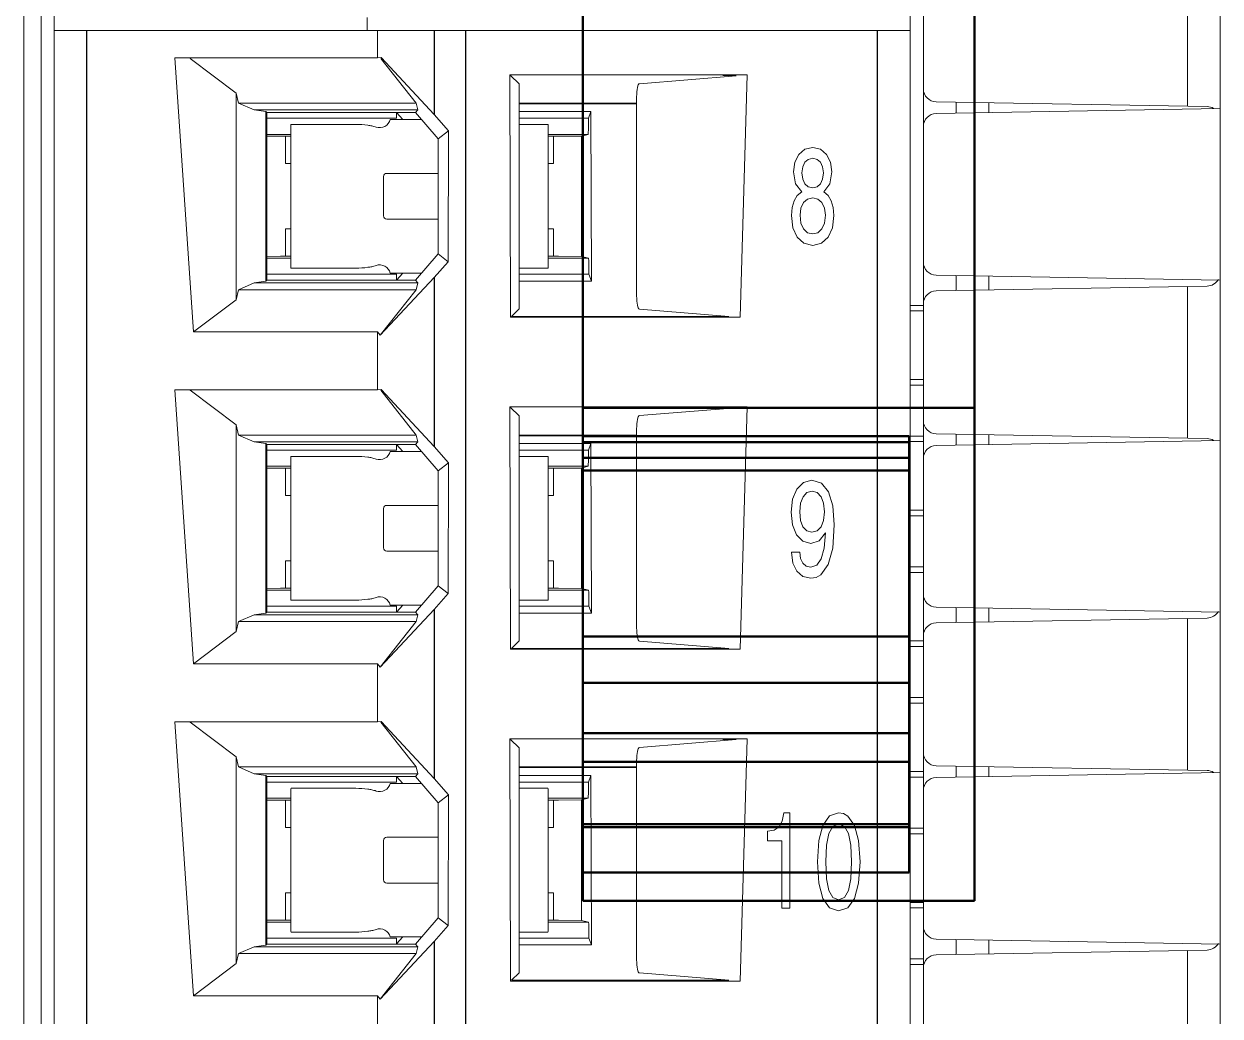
# Model space of a CAD drawing. Header units: inches. Extents: x 0 to 316, y -1 to 150.
# Drawn here: x 253.3135 to 253.494, y 27.2872 to 27.4369 of the extents above; entities that cross this region are included whole.
import ezdxf
from ezdxf.enums import TextEntityAlignment as Align

# ---------------------------------------------------------------- set-up
doc = ezdxf.new("R2010")
doc.units = ezdxf.units.IN
doc.header["$MEASUREMENT"] = 0
doc.linetypes.add('DASHED', pattern=[0.75, 0.5, -0.25])
doc.styles.add('Calibri', font='calibri.ttf')

# ---------------------------------------------------------------- blocks, each defined once
blk = doc.blocks.new('A$C29732917')
at = {"lineweight": 50}
for p, q in [((18.379, 3.573), (-25.421, 3.573)), ((10.827, 3.573), (10.827, -2.427)), ((18.379, 3.573), (18.379, -2.427)), ((11.261, 2.573), (17.946, 2.573)), ((11.261, -2.427), (11.261, 2.573)), ((11.355, -2.427), (11.355, 2.573)), ((11.597, 2.573), (11.597, -2.427)), ((11.791, -2.427), (11.791, 2.573)), ((14.33, 2.573), (14.33, -2.427)), ((15.041, 2.573), (15.041, -2.427)), ((15.815, 2.573), (15.815, -2.427)), ((16.25, 2.573), (16.25, -2.427)), ((17.205, 2.573), (17.205, -2.427)), ((17.25, 2.573), (17.25, -2.427)), ((17.946, -2.427), (17.946, 2.573)), ((18.379, -2.427), (-25.421, -2.427))]:
    blk.add_line(p, q, dxfattribs=at)
blk = doc.blocks.new('AB 5069-Module Base')
at = {"color": 7, "linetype": 'Continuous', "lineweight": 0}
for p, q in [((0, -2.54409), (0, 1.50179)), ((0.5315, -2.74441), (0.5315, 1.26103)), ((0.52362, 1.24129), (0.52362, -2.37524)), ((0.00787, -2.37524), (0.00787, 1.22599)), ((0.71024, -2.32057), (0.71024, 1.18666)), ((0.86614, -0.30059), (0.86614, -1.44272)), ((0.69055, -0.32123), (0.69055, -0.41267)), ((0.19653, -0.36698), (0.19653, -0.35918)), ((0.00787, -0.36698), (0.52362, -0.36698)), ((0.20276, -0.36698), (0.20276, -0.38349)), ((0.08056, -0.38349), (0.20276, -0.38349)), ((0.09173, -0.54869), (0.08056, -0.38349)), ((0.08984, -0.38383), (0.11745, -0.40472)), ((0.20276, -0.38349), (0.20484, -0.38335)), ((0.22592, -0.41076), (0.20462, -0.38383)), ((0.20484, -0.38335), (0.2368, -0.4177)), ((0.28244, -0.39374), (0.4254, -0.39374)), ((0.2828, -0.53985), (0.28244, -0.39374)), ((0.28285, -0.39415), (0.28791, -0.39921)), ((0.36042, -0.39908), (0.41864, -0.3943)), ((0.41863, -0.39429), (0.41076, -0.39415)), ((0.41864, -0.39429), (0.41863, -0.39429)), ((0.4254, -0.39374), (0.42104, -0.53985)), ((0.28791, -0.39921), (0.28791, -0.53474)), ((0.11745, -0.40472), (0.1189, -0.41076)), ((0.11745, -0.52923), (0.11745, -0.40472)), ((0.35878, -0.40695), (0.35878, -0.527)), ((0.53923, -0.41003), (0.7025, -0.41288)), ((0.55118, -0.4168), (0.55118, -0.41018)), ((0.57087, -0.41058), (0.57087, -0.41646)), ((0.22592, -0.41076), (0.1189, -0.41076)), ((0.1189, -0.41076), (0.12835, -0.41481)), ((0.13404, -0.41481), (0.12835, -0.41481)), ((0.12835, -0.41481), (0.13546, -0.4159)), ((0.2269, -0.4148), (0.13404, -0.41481)), ((0.13609, -0.4164), (0.13546, -0.4159)), ((0.13546, -0.4159), (0.13546, -0.51805)), ((0.13609, -0.4164), (0.22556, -0.4164)), ((0.13609, -0.51756), (0.13609, -0.4164)), ((0.21785, -0.42066), (0.21417, -0.41646)), ((0.21417, -0.41646), (0.21417, -0.41995)), ((0.22556, -0.4164), (0.2269, -0.4148)), ((0.23911, -0.43226), (0.22556, -0.4164)), ((0.2269, -0.4148), (0.22592, -0.41076)), ((0.24541, -0.42751), (0.2368, -0.4177)), ((0.35878, -0.41077), (0.28791, -0.41077)), ((0.35878, -0.41115), (0.28791, -0.41115)), ((0.28791, -0.41584), (0.33126, -0.41584)), ((0.33126, -0.41584), (0.3298, -0.41995)), ((0.33126, -0.41584), (0.33151, -0.51801)), ((0.71024, -0.41402), (0.53923, -0.41701)), ((0.21417, -0.41995), (0.13609, -0.41995)), ((0.15039, -0.42387), (0.15058, -0.42362)), ((0.15039, -0.50997), (0.15039, -0.42387)), ((0.1896, -0.42362), (0.15058, -0.42362)), ((0.22921, -0.42066), (0.21039, -0.42066)), ((0.3298, -0.41995), (0.28791, -0.41995)), ((0.30532, -0.42362), (0.28791, -0.42362)), ((0.30532, -0.42362), (0.30551, -0.42387)), ((0.30551, -0.42387), (0.30551, -0.50997)), ((0.32975, -0.42567), (0.3298, -0.41995)), ((0.15039, -0.42961), (0.13609, -0.42961)), ((0.13609, -0.43066), (0.14413, -0.43071)), ((0.15039, -0.43072), (0.14725, -0.43072)), ((0.14725, -0.43072), (0.14725, -0.44724)), ((0.23911, -0.43226), (0.24541, -0.42751)), ((0.23911, -0.50169), (0.23911, -0.43226)), ((0.24541, -0.42751), (0.24526, -0.50633)), ((0.32964, -0.42961), (0.30551, -0.42961)), ((0.30866, -0.43072), (0.30551, -0.43072)), ((0.30866, -0.43072), (0.30866, -0.44724)), ((0.31177, -0.43071), (0.32554, -0.43063)), ((0.32554, -0.43063), (0.32964, -0.42961)), ((0.32554, -0.50317), (0.32554, -0.43063)), ((0.32975, -0.42567), (0.32964, -0.42961)), ((0.46002, -0.43862), (0.45645, -0.44166)), ((0.46483, -0.43747), (0.46002, -0.43862)), ((0.46958, -0.43862), (0.46483, -0.43747)), ((0.47321, -0.44166), (0.46958, -0.43862)), ((0.45415, -0.44634), (0.45335, -0.45217)), ((0.45645, -0.44166), (0.45415, -0.44634)), ((0.4588, -0.44922), (0.46008, -0.44642)), ((0.46008, -0.44642), (0.46211, -0.4447)), ((0.46211, -0.4447), (0.46483, -0.44404)), ((0.46483, -0.44404), (0.4675, -0.4447)), ((0.4675, -0.4447), (0.46958, -0.44642)), ((0.46958, -0.44642), (0.47081, -0.44922)), ((0.47551, -0.44634), (0.47321, -0.44166)), ((0.47636, -0.45217), (0.47551, -0.44634)), ((0.14725, -0.44724), (0.15039, -0.44724)), ((0.23911, -0.45314), (0.2082, -0.45314)), ((0.30551, -0.44724), (0.30866, -0.44724)), ((0.45335, -0.45217), (0.45453, -0.45948)), ((0.45837, -0.45283), (0.4588, -0.44922)), ((0.4588, -0.45653), (0.45837, -0.45283)), ((0.47081, -0.44922), (0.47129, -0.45283)), ((0.47129, -0.45283), (0.47081, -0.45653)), ((0.47513, -0.45948), (0.47636, -0.45217)), ((0.2063, -0.45505), (0.2063, -0.4788)), ((0.45453, -0.45948), (0.45826, -0.46417)), ((0.46008, -0.4594), (0.4588, -0.45653)), ((0.46211, -0.46121), (0.46008, -0.4594)), ((0.46953, -0.4594), (0.4675, -0.46129)), ((0.47081, -0.45653), (0.46953, -0.4594)), ((0.47145, -0.46417), (0.47513, -0.45948)), ((0.45554, -0.46647), (0.45362, -0.46967)), ((0.45826, -0.46417), (0.45554, -0.46647)), ((0.46163, -0.4686), (0.46483, -0.46786)), ((0.46483, -0.46187), (0.46211, -0.46121)), ((0.4675, -0.46129), (0.46483, -0.46187)), ((0.46483, -0.46786), (0.46798, -0.4686)), ((0.47412, -0.46647), (0.47145, -0.46417)), ((0.47604, -0.46967), (0.47412, -0.46647)), ((0.45244, -0.47369), (0.45207, -0.47854)), ((0.45362, -0.46967), (0.45244, -0.47369)), ((0.45725, -0.47838), (0.45773, -0.47402)), ((0.45773, -0.47402), (0.45922, -0.47074)), ((0.45922, -0.47074), (0.46163, -0.4686)), ((0.46798, -0.4686), (0.47038, -0.47074)), ((0.47038, -0.47074), (0.47193, -0.47402)), ((0.47193, -0.47402), (0.47246, -0.47838)), ((0.47722, -0.47369), (0.47604, -0.46967)), ((0.47764, -0.47854), (0.47722, -0.47369)), ((0.23911, -0.4807), (0.2082, -0.4807)), ((0.45207, -0.47854), (0.45292, -0.48593)), ((0.45773, -0.48306), (0.45725, -0.47838)), ((0.47246, -0.47838), (0.47193, -0.48306)), ((0.47674, -0.48593), (0.47764, -0.47854)), ((0.14725, -0.48661), (0.15039, -0.48661)), ((0.14725, -0.48661), (0.14725, -0.50309)), ((0.30866, -0.48661), (0.30551, -0.48661)), ((0.30866, -0.50309), (0.30866, -0.48661)), ((0.45292, -0.48593), (0.45543, -0.4916)), ((0.45922, -0.48659), (0.45773, -0.48306)), ((0.46163, -0.48889), (0.45922, -0.48659)), ((0.46483, -0.48963), (0.46163, -0.48889)), ((0.46798, -0.48889), (0.46483, -0.48963)), ((0.47038, -0.48659), (0.46798, -0.48889)), ((0.47193, -0.48306), (0.47038, -0.48659)), ((0.47417, -0.4916), (0.47674, -0.48593)), ((0.45543, -0.4916), (0.45944, -0.49521)), ((0.45944, -0.49521), (0.46483, -0.49653)), ((0.46483, -0.49653), (0.47017, -0.49521)), ((0.47017, -0.49521), (0.47417, -0.4916)), ((0.13609, -0.50314), (0.14413, -0.50309)), ((0.15039, -0.50424), (0.13609, -0.50424)), ((0.14725, -0.50309), (0.15039, -0.50309)), ((0.22556, -0.51756), (0.23911, -0.50169)), ((0.24526, -0.50633), (0.23911, -0.50169)), ((0.30551, -0.50309), (0.30866, -0.50309)), ((0.32983, -0.50424), (0.30551, -0.50424)), ((0.31177, -0.50309), (0.32554, -0.50317)), ((0.32983, -0.50424), (0.32554, -0.50317)), ((0.15058, -0.51023), (0.15039, -0.50997)), ((0.15058, -0.51023), (0.1896, -0.51023)), ((0.2368, -0.51588), (0.24526, -0.50633)), ((0.30532, -0.51023), (0.28791, -0.51023)), ((0.30551, -0.50997), (0.30532, -0.51023)), ((0.33003, -0.51389), (0.32996, -0.50818)), ((0.12835, -0.51915), (0.13546, -0.51805)), ((0.13546, -0.51805), (0.13609, -0.51756)), ((0.21417, -0.51389), (0.13609, -0.51389)), ((0.13609, -0.51756), (0.22556, -0.51756)), ((0.20424, -0.55061), (0.2368, -0.51588)), ((0.2293, -0.51318), (0.21039, -0.51318)), ((0.21417, -0.51739), (0.21785, -0.51318)), ((0.21417, -0.51389), (0.21417, -0.51739)), ((0.22556, -0.51756), (0.22691, -0.51915)), ((0.33003, -0.51389), (0.28791, -0.51389)), ((0.33151, -0.51801), (0.28791, -0.51801)), ((0.33151, -0.51801), (0.33003, -0.51389)), ((0.71024, -0.51752), (0.53923, -0.51453)), ((0.55118, -0.52367), (0.55118, -0.51474)), ((0.57087, -0.51508), (0.57087, -0.52332)), ((0.1189, -0.52319), (0.11745, -0.52923)), ((0.12835, -0.51914), (0.1189, -0.52319)), ((0.1189, -0.52319), (0.22592, -0.52319)), ((0.22691, -0.51915), (0.12835, -0.51914)), ((0.22592, -0.52319), (0.20424, -0.55061)), ((0.22691, -0.51915), (0.22592, -0.52319)), ((0.7025, -0.52102), (0.53923, -0.52387)), ((0.69055, -0.52123), (0.69055, -0.61268)), ((0.11745, -0.52923), (0.09173, -0.54869)), ((0.5315, -0.5327), (0.52362, -0.5327)), ((0.2828, -0.53985), (0.42104, -0.53985)), ((0.28335, -0.5393), (0.28791, -0.53474)), ((0.41125, -0.5393), (0.28335, -0.5393)), ((0.41422, -0.53929), (0.36042, -0.53488)), ((0.52362, -0.53602), (0.5315, -0.53602)), ((0.09173, -0.54869), (0.20276, -0.54869)), ((0.20424, -0.55061), (0.20276, -0.54869)), ((0.20276, -0.54869), (0.20276, -0.58349)), ((0.08056, -0.58349), (0.20276, -0.58349)), ((0.09173, -0.74869), (0.08056, -0.58349)), ((0.20276, -0.58349), (0.20484, -0.58335)), ((0.20484, -0.58335), (0.2368, -0.6177)), ((0.5315, -0.57736), (0.52362, -0.57736)), ((0.52362, -0.58069), (0.5315, -0.58069)), ((0.08984, -0.58383), (0.11745, -0.60472)), ((0.22592, -0.61076), (0.20462, -0.58383)), ((0.28244, -0.59374), (0.4254, -0.59374)), ((0.2828, -0.73985), (0.28244, -0.59374)), ((0.28285, -0.59415), (0.28791, -0.59921)), ((0.36042, -0.59908), (0.41864, -0.5943)), ((0.41863, -0.59429), (0.41076, -0.59415)), ((0.41864, -0.59429), (0.41863, -0.59429)), ((0.4254, -0.59374), (0.42104, -0.73985)), ((0.11745, -0.60472), (0.1189, -0.61076)), ((0.11745, -0.72923), (0.11745, -0.60472)), ((0.28791, -0.59921), (0.28791, -0.73474)), ((0.22592, -0.61076), (0.1189, -0.61076)), ((0.1189, -0.61076), (0.12835, -0.61481)), ((0.2269, -0.6148), (0.22592, -0.61076)), ((0.35878, -0.61077), (0.28791, -0.61077)), ((0.28791, -0.61115), (0.35878, -0.61115)), ((0.35878, -0.60695), (0.35878, -0.727)), ((0.52362, -0.61144), (0.5315, -0.61144)), ((0.53923, -0.61003), (0.7025, -0.61288)), ((0.55118, -0.6168), (0.55118, -0.61018)), ((0.57087, -0.61059), (0.57087, -0.61646)), ((0.12835, -0.61481), (0.13404, -0.61481)), ((0.12835, -0.61481), (0.13546, -0.6159)), ((0.13404, -0.61481), (0.22691, -0.6148)), ((0.13609, -0.6164), (0.13546, -0.6159)), ((0.13546, -0.6159), (0.13546, -0.71805)), ((0.13609, -0.6164), (0.22556, -0.6164)), ((0.13609, -0.71756), (0.13609, -0.6164)), ((0.21785, -0.62066), (0.21417, -0.61646)), ((0.21417, -0.61646), (0.21417, -0.61995)), ((0.22556, -0.6164), (0.2269, -0.6148)), ((0.23911, -0.63226), (0.22556, -0.6164)), ((0.24541, -0.62751), (0.2368, -0.6177)), ((0.28791, -0.61584), (0.33126, -0.61584)), ((0.3298, -0.61995), (0.33126, -0.61584)), ((0.33126, -0.61584), (0.33151, -0.71801)), ((0.52362, -0.61476), (0.5315, -0.61476)), ((0.71024, -0.61403), (0.53923, -0.61701)), ((0.21417, -0.61995), (0.13609, -0.61995)), ((0.15039, -0.62387), (0.15058, -0.62362)), ((0.15039, -0.70997), (0.15039, -0.62387)), ((0.1896, -0.62362), (0.15058, -0.62362)), ((0.22921, -0.62066), (0.21039, -0.62066)), ((0.3298, -0.61995), (0.28791, -0.61995)), ((0.30532, -0.62362), (0.28791, -0.62362)), ((0.30532, -0.62362), (0.30551, -0.62387)), ((0.30551, -0.62387), (0.30551, -0.70997)), ((0.32964, -0.62961), (0.32975, -0.62567)), ((0.32975, -0.62567), (0.3298, -0.61995)), ((0.15039, -0.62961), (0.13609, -0.62961)), ((0.13609, -0.63066), (0.14413, -0.63071)), ((0.15039, -0.63072), (0.14725, -0.63072)), ((0.14725, -0.63072), (0.14725, -0.64724)), ((0.23911, -0.63226), (0.24541, -0.62751)), ((0.23911, -0.70169), (0.23911, -0.63226)), ((0.24541, -0.62751), (0.24526, -0.70633)), ((0.32964, -0.62961), (0.30551, -0.62961)), ((0.30866, -0.63072), (0.30551, -0.63072)), ((0.30866, -0.63072), (0.30866, -0.64724)), ((0.31177, -0.63071), (0.32554, -0.63063)), ((0.32554, -0.63063), (0.32964, -0.62961)), ((0.32554, -0.63063), (0.32554, -0.70317)), ((0.4592, -0.63942), (0.45525, -0.64336)), ((0.46438, -0.63802), (0.4592, -0.63942)), ((0.47009, -0.63983), (0.46438, -0.63802)), ((0.47431, -0.64492), (0.47009, -0.63983)), ((0.14725, -0.64724), (0.15039, -0.64724)), ((0.30551, -0.64724), (0.30866, -0.64724)), ((0.45525, -0.64336), (0.45268, -0.64944)), ((0.45754, -0.6519), (0.45904, -0.64796)), ((0.45904, -0.64796), (0.46139, -0.64541)), ((0.46139, -0.64541), (0.46443, -0.64451)), ((0.46443, -0.64451), (0.46753, -0.64541)), ((0.46753, -0.64541), (0.46993, -0.64796)), ((0.46993, -0.64796), (0.47142, -0.6519)), ((0.47692, -0.65338), (0.47431, -0.64492)), ((0.2063, -0.65505), (0.2063, -0.6788)), ((0.23911, -0.65314), (0.2082, -0.65314)), ((0.45268, -0.64944), (0.45183, -0.65716)), ((0.45701, -0.65708), (0.45754, -0.6519)), ((0.47142, -0.6519), (0.47201, -0.657)), ((0.47783, -0.66496), (0.47692, -0.65338)), ((0.45183, -0.65716), (0.45268, -0.66496)), ((0.45749, -0.66217), (0.45701, -0.65708)), ((0.45898, -0.66603), (0.45749, -0.66217)), ((0.47142, -0.66217), (0.46993, -0.66603)), ((0.47201, -0.657), (0.47142, -0.66217)), ((0.5315, -0.6561), (0.52362, -0.6561)), ((0.52362, -0.65943), (0.5315, -0.65943)), ((0.45268, -0.66496), (0.45509, -0.67096)), ((0.46128, -0.66841), (0.45898, -0.66603)), ((0.46422, -0.66923), (0.46128, -0.66841)), ((0.46747, -0.66841), (0.46422, -0.66923)), ((0.46993, -0.66603), (0.46747, -0.66841)), ((0.46865, -0.67449), (0.47249, -0.66973)), ((0.47249, -0.66973), (0.47164, -0.67884)), ((0.47687, -0.67884), (0.47783, -0.66496)), ((0.45509, -0.67096), (0.45882, -0.67474)), ((0.45882, -0.67474), (0.46363, -0.67605)), ((0.46363, -0.67605), (0.46865, -0.67449)), ((0.23911, -0.6807), (0.2082, -0.6807)), ((0.45701, -0.68131), (0.45215, -0.68131)), ((0.45215, -0.68131), (0.45295, -0.68788)), ((0.45754, -0.68517), (0.45701, -0.68131)), ((0.47164, -0.67884), (0.46993, -0.68533)), ((0.47409, -0.68886), (0.47687, -0.67884)), ((0.15039, -0.68661), (0.14725, -0.68661)), ((0.14725, -0.68661), (0.14725, -0.70309)), ((0.30866, -0.68661), (0.30551, -0.68661)), ((0.30866, -0.70309), (0.30866, -0.68661)), ((0.45295, -0.68788), (0.45525, -0.69281)), ((0.45888, -0.68804), (0.45754, -0.68517)), ((0.46096, -0.68985), (0.45888, -0.68804)), ((0.46374, -0.69042), (0.46096, -0.68985)), ((0.46731, -0.68919), (0.46374, -0.69042)), ((0.46993, -0.68533), (0.46731, -0.68919)), ((0.46966, -0.69502), (0.47409, -0.68886)), ((0.52362, -0.69018), (0.5315, -0.69018)), ((0.45525, -0.69281), (0.45888, -0.69593)), ((0.45888, -0.69593), (0.46368, -0.69708)), ((0.46368, -0.69708), (0.46683, -0.6965)), ((0.46683, -0.6965), (0.46966, -0.69502)), ((0.52362, -0.6935), (0.5315, -0.6935)), ((0.13609, -0.70314), (0.14413, -0.70309)), ((0.15039, -0.70424), (0.13609, -0.70424)), ((0.14725, -0.70309), (0.15039, -0.70309)), ((0.22556, -0.71756), (0.23911, -0.70169)), ((0.24526, -0.70633), (0.23911, -0.70169)), ((0.30551, -0.70309), (0.30866, -0.70309)), ((0.32983, -0.70424), (0.30551, -0.70424)), ((0.31177, -0.70309), (0.32554, -0.70317)), ((0.32554, -0.70317), (0.32983, -0.70424)), ((0.15058, -0.71023), (0.15039, -0.70997)), ((0.15058, -0.71023), (0.1896, -0.71023)), ((0.2293, -0.71318), (0.21039, -0.71318)), ((0.21417, -0.71739), (0.21785, -0.71318)), ((0.2368, -0.71588), (0.24526, -0.70633)), ((0.28791, -0.71023), (0.30532, -0.71023)), ((0.30551, -0.70997), (0.30532, -0.71023)), ((0.33003, -0.71389), (0.32996, -0.70818)), ((0.12835, -0.71914), (0.1189, -0.72319)), ((0.12835, -0.71915), (0.13546, -0.71805)), ((0.22691, -0.71915), (0.12835, -0.71914)), ((0.13546, -0.71805), (0.13609, -0.71756)), ((0.21417, -0.71389), (0.13609, -0.71389)), ((0.13609, -0.71756), (0.22556, -0.71756)), ((0.2368, -0.71588), (0.20424, -0.75061)), ((0.21417, -0.71389), (0.21417, -0.71739)), ((0.22556, -0.71756), (0.22691, -0.71915)), ((0.22691, -0.71915), (0.22592, -0.72319)), ((0.33003, -0.71389), (0.28791, -0.71389)), ((0.33151, -0.71801), (0.28791, -0.71801)), ((0.33151, -0.71801), (0.33003, -0.71389)), ((0.71024, -0.71752), (0.53923, -0.71454)), ((0.55118, -0.72368), (0.55118, -0.71474)), ((0.57087, -0.71509), (0.57087, -0.72333)), ((0.1189, -0.72319), (0.11745, -0.72923)), ((0.22592, -0.72319), (0.1189, -0.72319)), ((0.22592, -0.72319), (0.20424, -0.75061)), ((0.7025, -0.72103), (0.53923, -0.72388)), ((0.69055, -0.72124), (0.69055, -0.81268)), ((0.11745, -0.72923), (0.09173, -0.74869)), ((0.28335, -0.7393), (0.28791, -0.73474)), ((0.41422, -0.73929), (0.36042, -0.73488)), ((0.5315, -0.73484), (0.52362, -0.73484)), ((0.2828, -0.73985), (0.42104, -0.73985)), ((0.41125, -0.7393), (0.28335, -0.7393)), ((0.52362, -0.73817), (0.5315, -0.73817)), ((0.09173, -0.74869), (0.20276, -0.74869)), ((0.20424, -0.75061), (0.20276, -0.74869)), ((0.20276, -0.74869), (0.20276, -0.78349)), ((0.52362, -0.76892), (0.5315, -0.76892)), ((0.52362, -0.77224), (0.5315, -0.77224)), ((0.08056, -0.78349), (0.20276, -0.78349)), ((0.09173, -0.94869), (0.08056, -0.78349)), ((0.08984, -0.78383), (0.11745, -0.80472)), ((0.20276, -0.78349), (0.20484, -0.78335)), ((0.22592, -0.81076), (0.20462, -0.78383)), ((0.20484, -0.78335), (0.2368, -0.8177)), ((0.28244, -0.79374), (0.4254, -0.79374)), ((0.2828, -0.93985), (0.28244, -0.79374)), ((0.28285, -0.79415), (0.28791, -0.79921)), ((0.28791, -0.79921), (0.28791, -0.93474)), ((0.36042, -0.79908), (0.41864, -0.7943)), ((0.41863, -0.79429), (0.41076, -0.79415)), ((0.41864, -0.79429), (0.41863, -0.79429)), ((0.4254, -0.79374), (0.42104, -0.93985)), ((0.11745, -0.80472), (0.1189, -0.81076)), ((0.11745, -0.92923), (0.11745, -0.80472)), ((0.35878, -0.80695), (0.35878, -0.927)), ((0.22592, -0.81076), (0.1189, -0.81076)), ((0.1189, -0.81076), (0.12835, -0.81481)), ((0.2269, -0.8148), (0.22592, -0.81076)), ((0.35878, -0.81077), (0.28791, -0.81077)), ((0.28791, -0.81115), (0.35878, -0.81115)), ((0.5315, -0.81358), (0.52362, -0.81358)), ((0.53923, -0.81004), (0.7025, -0.81289)), ((0.71024, -0.81403), (0.53923, -0.81701)), ((0.55118, -0.81681), (0.55118, -0.81018)), ((0.57087, -0.81059), (0.57087, -0.81646)), ((0.12835, -0.81481), (0.13404, -0.81481)), ((0.12835, -0.81481), (0.13546, -0.8159)), ((0.13404, -0.81481), (0.22691, -0.8148)), ((0.13609, -0.8164), (0.13546, -0.8159)), ((0.13546, -0.8159), (0.13546, -0.91805)), ((0.13609, -0.8164), (0.22556, -0.8164)), ((0.13609, -0.91756), (0.13609, -0.8164)), ((0.21417, -0.81995), (0.13609, -0.81995)), ((0.22921, -0.82066), (0.21039, -0.82066)), ((0.21785, -0.82066), (0.21417, -0.81646)), ((0.21417, -0.81646), (0.21417, -0.81995)), ((0.22556, -0.8164), (0.2269, -0.8148)), ((0.23911, -0.83226), (0.22556, -0.8164)), ((0.24541, -0.82751), (0.2368, -0.8177)), ((0.28791, -0.81584), (0.33126, -0.81584)), ((0.3298, -0.81995), (0.28791, -0.81995)), ((0.32975, -0.82567), (0.3298, -0.81995)), ((0.3298, -0.81995), (0.33126, -0.81584)), ((0.33126, -0.81584), (0.33151, -0.91801)), ((0.52362, -0.81691), (0.5315, -0.81691)), ((0.15039, -0.82387), (0.15058, -0.82362)), ((0.15039, -0.90997), (0.15039, -0.82387)), ((0.1896, -0.82362), (0.15058, -0.82362)), ((0.23911, -0.83226), (0.24541, -0.82751)), ((0.24541, -0.82751), (0.24526, -0.90633)), ((0.30532, -0.82362), (0.28791, -0.82362)), ((0.30532, -0.82362), (0.30551, -0.82387)), ((0.30551, -0.82387), (0.30551, -0.90997)), ((0.32964, -0.82961), (0.32975, -0.82567)), ((0.15039, -0.82961), (0.13609, -0.82961)), ((0.13609, -0.83066), (0.14413, -0.83071)), ((0.15039, -0.83072), (0.14725, -0.83072)), ((0.14725, -0.83072), (0.14725, -0.84724)), ((0.23911, -0.90169), (0.23911, -0.83226)), ((0.32964, -0.82961), (0.30551, -0.82961)), ((0.30866, -0.83072), (0.30551, -0.83072)), ((0.30866, -0.83072), (0.30866, -0.84724)), ((0.31177, -0.83071), (0.32554, -0.83063)), ((0.32554, -0.83063), (0.32964, -0.82961)), ((0.32554, -0.83063), (0.32554, -0.90317)), ((0.44749, -0.83838), (0.44653, -0.8434)), ((0.45112, -0.83838), (0.44749, -0.83838)), ((0.45112, -0.8958), (0.45112, -0.83838)), ((0.47492, -0.84027), (0.47091, -0.84594)), ((0.48047, -0.83838), (0.47492, -0.84027)), ((0.48341, -0.83888), (0.48047, -0.83838)), ((0.48597, -0.84036), (0.48341, -0.83888)), ((0.49003, -0.84594), (0.48597, -0.84036)), ((0.14725, -0.84724), (0.15039, -0.84724)), ((0.30551, -0.84724), (0.30866, -0.84724)), ((0.44167, -0.84873), (0.43761, -0.84939)), ((0.43761, -0.84939), (0.43761, -0.85522)), ((0.44461, -0.84676), (0.44167, -0.84873)), ((0.44653, -0.8434), (0.44461, -0.84676)), ((0.47091, -0.84594), (0.46846, -0.85514)), ((0.47454, -0.85079), (0.47695, -0.8466)), ((0.47695, -0.8466), (0.48047, -0.84512)), ((0.48047, -0.84512), (0.48399, -0.8466)), ((0.48399, -0.8466), (0.48639, -0.85079)), ((0.49248, -0.85514), (0.49003, -0.84594)), ((0.52362, -0.84766), (0.5315, -0.84766)), ((0.2063, -0.85505), (0.2063, -0.8788)), ((0.23911, -0.85314), (0.2082, -0.85314)), ((0.43761, -0.85522), (0.44626, -0.85522)), ((0.44626, -0.85522), (0.44626, -0.8958)), ((0.46846, -0.85514), (0.46766, -0.86795)), ((0.47321, -0.85793), (0.47454, -0.85079)), ((0.48639, -0.85079), (0.48773, -0.85793)), ((0.49334, -0.86795), (0.49248, -0.85514)), ((0.52362, -0.85098), (0.5315, -0.85098)), ((0.47278, -0.86795), (0.47321, -0.85793)), ((0.48773, -0.85793), (0.48816, -0.86795)), ((0.46766, -0.86795), (0.46846, -0.88085)), ((0.47315, -0.87806), (0.47278, -0.86795)), ((0.48816, -0.86795), (0.48773, -0.87806)), ((0.49248, -0.88085), (0.49334, -0.86795)), ((0.47454, -0.88512), (0.47315, -0.87806)), ((0.48773, -0.87806), (0.48639, -0.88512)), ((0.23911, -0.8807), (0.2082, -0.8807)), ((0.46846, -0.88085), (0.47091, -0.89005)), ((0.47695, -0.88939), (0.47454, -0.88512)), ((0.48639, -0.88512), (0.48399, -0.88939)), ((0.49003, -0.89005), (0.49248, -0.88085)), ((0.15039, -0.88661), (0.14725, -0.88661)), ((0.14725, -0.88661), (0.14725, -0.90309)), ((0.30866, -0.88661), (0.30551, -0.88661)), ((0.30866, -0.90309), (0.30866, -0.88661)), ((0.47091, -0.89005), (0.47492, -0.89563)), ((0.48047, -0.89071), (0.47695, -0.88939)), ((0.48399, -0.88939), (0.48047, -0.89071)), ((0.48597, -0.89563), (0.49003, -0.89005)), ((0.5315, -0.89232), (0.52362, -0.89232)), ((0.44626, -0.8958), (0.45112, -0.8958)), ((0.47492, -0.89563), (0.48047, -0.89744)), ((0.48047, -0.89744), (0.48597, -0.89563)), ((0.52362, -0.89565), (0.5315, -0.89565)), ((0.13609, -0.90314), (0.14413, -0.90309)), ((0.15039, -0.90424), (0.13609, -0.90424)), ((0.14725, -0.90309), (0.15039, -0.90309)), ((0.22556, -0.91756), (0.23911, -0.90169)), ((0.2368, -0.91588), (0.24526, -0.90633)), ((0.24526, -0.90633), (0.23911, -0.90169)), ((0.30551, -0.90309), (0.30866, -0.90309)), ((0.32983, -0.90424), (0.30551, -0.90424)), ((0.31177, -0.90309), (0.32554, -0.90317)), ((0.32554, -0.90317), (0.32983, -0.90424)), ((0.21417, -0.91389), (0.13609, -0.91389)), ((0.15058, -0.91023), (0.15039, -0.90997)), ((0.15058, -0.91023), (0.1896, -0.91023)), ((0.2293, -0.91318), (0.21039, -0.91318)), ((0.21417, -0.91739), (0.21785, -0.91318)), ((0.21417, -0.91389), (0.21417, -0.91739)), ((0.28791, -0.91023), (0.30532, -0.91023)), ((0.33003, -0.91389), (0.28791, -0.91389)), ((0.30551, -0.90997), (0.30532, -0.91023)), ((0.33003, -0.91389), (0.32996, -0.90818)), ((0.33151, -0.91801), (0.33003, -0.91389)), ((0.71024, -0.91752), (0.53923, -0.91454)), ((0.55118, -0.92368), (0.55118, -0.91475)), ((0.57087, -0.91509), (0.57087, -0.92333)), ((0.12835, -0.91914), (0.1189, -0.92319)), ((0.12835, -0.91915), (0.13546, -0.91805)), ((0.22691, -0.91915), (0.12835, -0.91914)), ((0.13546, -0.91805), (0.13609, -0.91756)), ((0.13609, -0.91756), (0.22556, -0.91756)), ((0.20424, -0.95061), (0.2368, -0.91588)), ((0.22556, -0.91756), (0.22691, -0.91915)), ((0.22691, -0.91915), (0.22592, -0.92319)), ((0.33151, -0.91801), (0.28791, -0.91801)), ((0.7025, -0.92103), (0.53923, -0.92388)), ((0.69055, -0.92124), (0.69055, -1.01268)), ((0.11745, -0.92923), (0.09173, -0.94869)), ((0.1189, -0.92319), (0.11745, -0.92923)), ((0.1189, -0.92319), (0.22592, -0.92319)), ((0.22592, -0.92319), (0.20424, -0.95061)), ((0.52362, -0.9264), (0.5315, -0.9264)), ((0.28335, -0.9393), (0.28791, -0.93474)), ((0.41422, -0.93929), (0.36042, -0.93488)), ((0.52362, -0.92972), (0.5315, -0.92972)), ((0.2828, -0.93985), (0.42104, -0.93985)), ((0.41125, -0.9393), (0.28335, -0.9393)), ((0.09173, -0.94869), (0.20276, -0.94869)), ((0.20424, -0.95061), (0.20276, -0.94869)), ((0.20276, -0.94869), (0.20276, -0.98349))]:
    blk.add_line(p, q, dxfattribs=at)
at = {"color": 7, "linetype": 'Continuous'}
for p, q in [((0.02756, -2.38307), (0.02756, -0.36698)), ((0.23682, -0.36698), (0.23682, -0.41773)), ((0.25584, -2.38307), (0.25584, -0.36698)), ((0.50394, -2.38307), (0.50394, -0.36698)), ((0.23682, -0.51586), (0.23682, -0.61773)), ((0.23682, -0.71586), (0.23682, -0.81773)), ((0.23682, -0.91586), (0.23682, -1.01773))]:
    blk.add_line(p, q, dxfattribs=at)
at = {"color": 7, "linetype": 'Continuous', "lineweight": 0}
for centre, radius, start, end in [((0.53937, -0.40216), 0.00787, 180, 269), ((0.53937, -0.42488), 0.00787, 91, 180), ((0.70236, -0.42075), 0.00787, 59.3942, 89), ((0.18953, -0.47737), 0.05376, 82.17154, 89.92829), ((0.18961, -0.4773), 0.05368, 79.69093, 82.24391), ((0.19183, -0.45511), 0.0315, 71.52348, 76.45196), ((0.20394, -0.41889), 0.00669, 251.52348, 344.65052), ((0.14683, 0.09711), 0.52783, 269.70724, 270.04507), ((0.30876, 0.24039), 0.67111, 269.99099, 270.2567), ((0.14683, -1.03132), 0.52824, 89.95491, 90.29248), ((0.30874, -1.18471), 0.68162, 89.7455, 90.00711), ((0.18953, -0.45647), 0.05376, 270.07249, 277.82817), ((0.18961, -0.45657), 0.05365, 277.7548, 280.30885), ((0.19183, -0.47873), 0.0315, 283.54804, 288.47652), ((0.20394, -0.51495), 0.00669, 15.34948, 108.47652), ((0.53937, -0.50666), 0.00787, 180, 269), ((0.70236, -0.51315), 0.00787, 271, 330.27145), ((0.53937, -0.53175), 0.00787, 91, 180), ((0.41131, -0.12132), 0.41798, 269.99228, 270.39818), ((0.53937, -0.60216), 0.00787, 180, 269), ((0.53937, -0.62488), 0.00787, 91, 180), ((0.70236, -0.62076), 0.00787, 59.3942, 89), ((0.18953, -0.67737), 0.05376, 82.17154, 89.92829), ((0.18961, -0.6773), 0.05368, 79.69093, 82.24391), ((0.19183, -0.65511), 0.0315, 71.52348, 76.45196), ((0.20394, -0.61889), 0.00669, 251.52348, 344.65052), ((0.14683, -0.10289), 0.52783, 269.70724, 270.04507), ((0.30876, 0.04039), 0.67111, 269.99099, 270.2567), ((0.14683, -1.23132), 0.52824, 89.95491, 90.29248), ((0.30874, -1.38471), 0.68162, 89.7455, 90.00711), ((0.18953, -0.65647), 0.05376, 270.07249, 277.82817), ((0.18961, -0.65657), 0.05365, 277.7548, 280.30885), ((0.19183, -0.67873), 0.0315, 283.54804, 288.47652), ((0.20394, -0.71495), 0.00669, 15.34948, 108.47652), ((0.53937, -0.70666), 0.00787, 180, 269), ((0.70236, -0.71316), 0.00787, 271, 330.27145), ((0.53937, -0.73175), 0.00787, 91, 180), ((0.41131, -0.32132), 0.41798, 269.99228, 270.39818), ((0.53937, -0.80216), 0.00787, 180, 269), ((0.70236, -0.82076), 0.00787, 59.3942, 89), ((0.20394, -0.81889), 0.00669, 251.52348, 344.65052), ((0.53937, -0.82489), 0.00787, 91, 180), ((0.18953, -0.87737), 0.05376, 82.17154, 89.92829), ((0.18961, -0.8773), 0.05368, 79.69093, 82.24391), ((0.19183, -0.85511), 0.0315, 71.52348, 76.45196), ((0.14683, -0.30289), 0.52783, 269.70724, 270.04507), ((0.30876, -0.15961), 0.67111, 269.99099, 270.2567), ((0.14683, -1.43132), 0.52824, 89.95491, 90.29248), ((0.30874, -1.58471), 0.68162, 89.7455, 90.00711), ((0.53937, -0.90667), 0.00787, 180, 269), ((0.18953, -0.85647), 0.05376, 270.07249, 277.82817), ((0.18961, -0.85657), 0.05365, 277.7548, 280.30885), ((0.19183, -0.87873), 0.0315, 283.54804, 288.47652), ((0.20394, -0.91495), 0.00669, 15.34948, 108.47652), ((0.70236, -0.91316), 0.00787, 271, 330.27145), ((0.53937, -0.93175), 0.00787, 91, 180), ((0.41131, -0.52132), 0.41798, 269.99228, 270.39818)]:
    blk.add_arc(centre, radius, start, end, dxfattribs=at)
for centre, major_axis, ratio, start_param, end_param in [((0.36045, -0.40695), (0, 0.00787), 0.212557, 0.017453, 1.570796), ((0.20834, -0.45518), (0.00149, -0.00149), 0.935113, 2.389713, 3.893472), ((0.20834, -0.47866), (0.00149, 0.00149), 0.935113, -3.893472, -2.389713), ((0.32985, -0.51212), (-0.00002, 0.00787), 0.017455, -1.04724, -0.004406), ((0.36045, -0.527), (0, 0.00787), 0.212557, 1.570796, 3.124139), ((0.36045, -0.60695), (0, 0.00787), 0.212557, 0.017453, 1.570796), ((0.20834, -0.65518), (0.00149, -0.00149), 0.935113, 2.389713, 3.893472), ((0.20834, -0.67866), (0.00149, 0.00149), 0.935113, -3.893472, -2.389713), ((0.32985, -0.71212), (-0.00002, 0.00787), 0.017455, -1.04724, -0.004406), ((0.36045, -0.727), (0, 0.00787), 0.212557, 1.570796, 3.124139), ((0.36045, -0.80695), (0, 0.00787), 0.212557, 0.017453, 1.570796), ((0.20834, -0.85518), (0.00149, -0.00149), 0.935113, 2.389713, 3.893472), ((0.20834, -0.87866), (0.00149, 0.00149), 0.935113, -3.893472, -2.389713), ((0.32985, -0.91212), (-0.00002, 0.00787), 0.017455, -1.04724, -0.004406), ((0.36045, -0.927), (0, 0.00787), 0.212557, 1.570796, 3.124139)]:
    blk.add_ellipse(centre, major_axis=major_axis, ratio=ratio, start_param=start_param, end_param=end_param, dxfattribs=at)
at = {"color": 3, "linetype": 'DASHED', "style": 'Calibri'}
blk.add_attdef('PARTNUMBER', text='', height=0.0625, dxfattribs=at).set_placement((0.43383, 1.9561), align=Align.MIDDLE_CENTER)

msp = doc.modelspace()

# ---------------------------------------------------------------- block references
at = {"color": 2, "linetype": 'DASHED', "xscale": 0.2504457935124523, "yscale": 0.2504457935124523, "zscale": 0.2504457935124523}
for p in [(253.0966, 27.5278), (253.31611, 27.5278)]:
    msp.add_blockref('AB 5069-Module Base', p, dxfattribs=at)
at = {"xscale": 0.009850867869808263, "yscale": 0.009850867869808263, "zscale": 0.009850867869808263, "rotation": 270}
msp.add_blockref('A$C29732917', (253.42173, 27.48562), dxfattribs=at)

doc.saveas('drawing.dxf')
